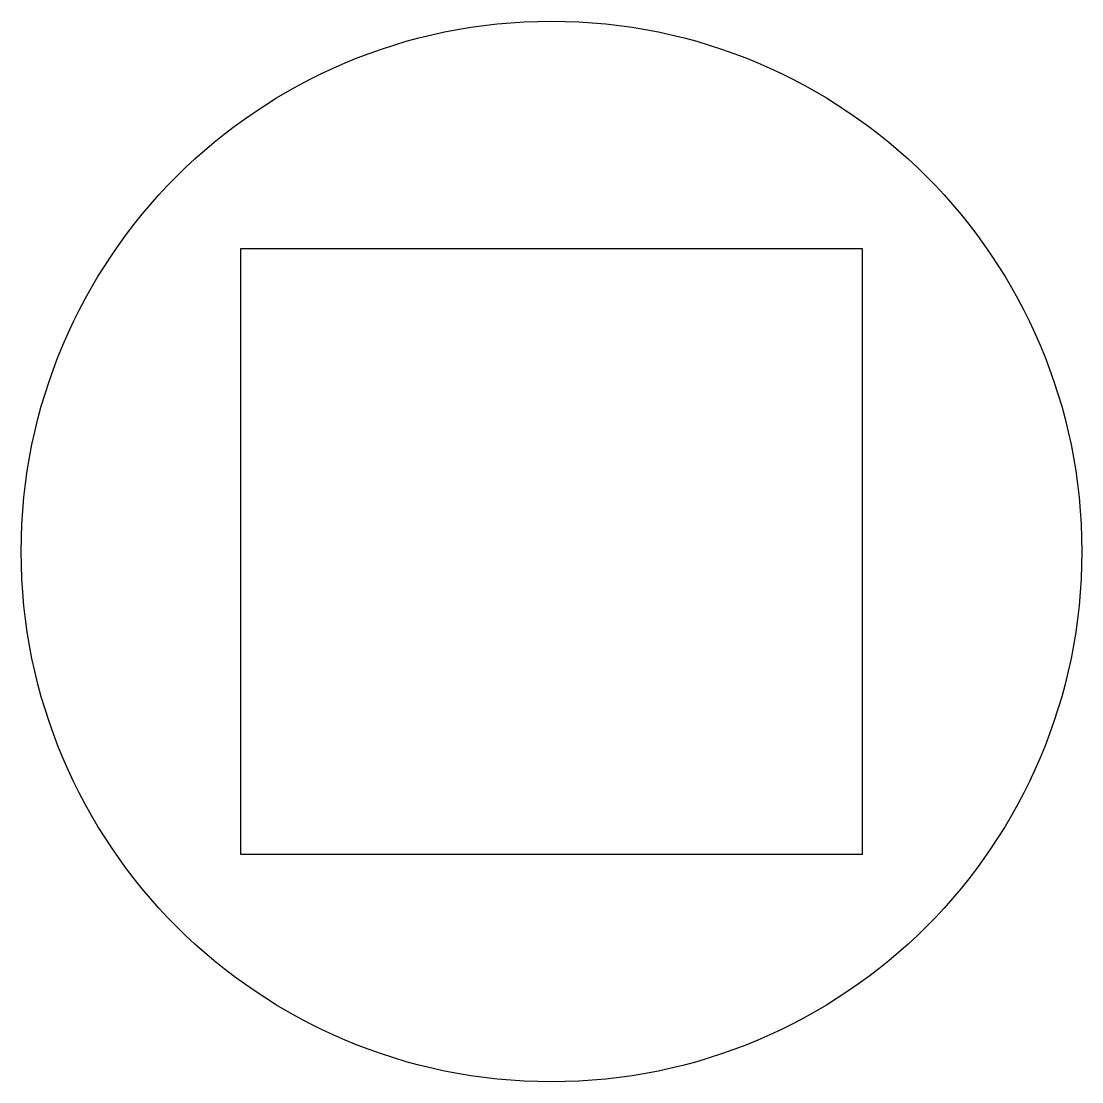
# Model space of a CAD drawing. Extents: x -31.5 to 31.5, y -31.5 to 31.5.
import ezdxf

# ---------------------------------------------------------------- set-up
doc = ezdxf.new("R2010")
doc.units = 0
doc.layers.get('0').update_dxf_attribs({"linetype": 'CONTINUOUS'})

msp = doc.modelspace()

# ---------------------------------------------------------------- linework, layer by layer
for p, q in [((18.5, 18), (-18.5, 18)), ((-18.5, 18), (-18.5, -18)), ((18.5, -18), (18.5, 18)), ((-18.5, -18), (18.5, -18))]:
    msp.add_line(p, q)
msp.add_circle((0, 0), 31.532)

doc.saveas('drawing.dxf')
